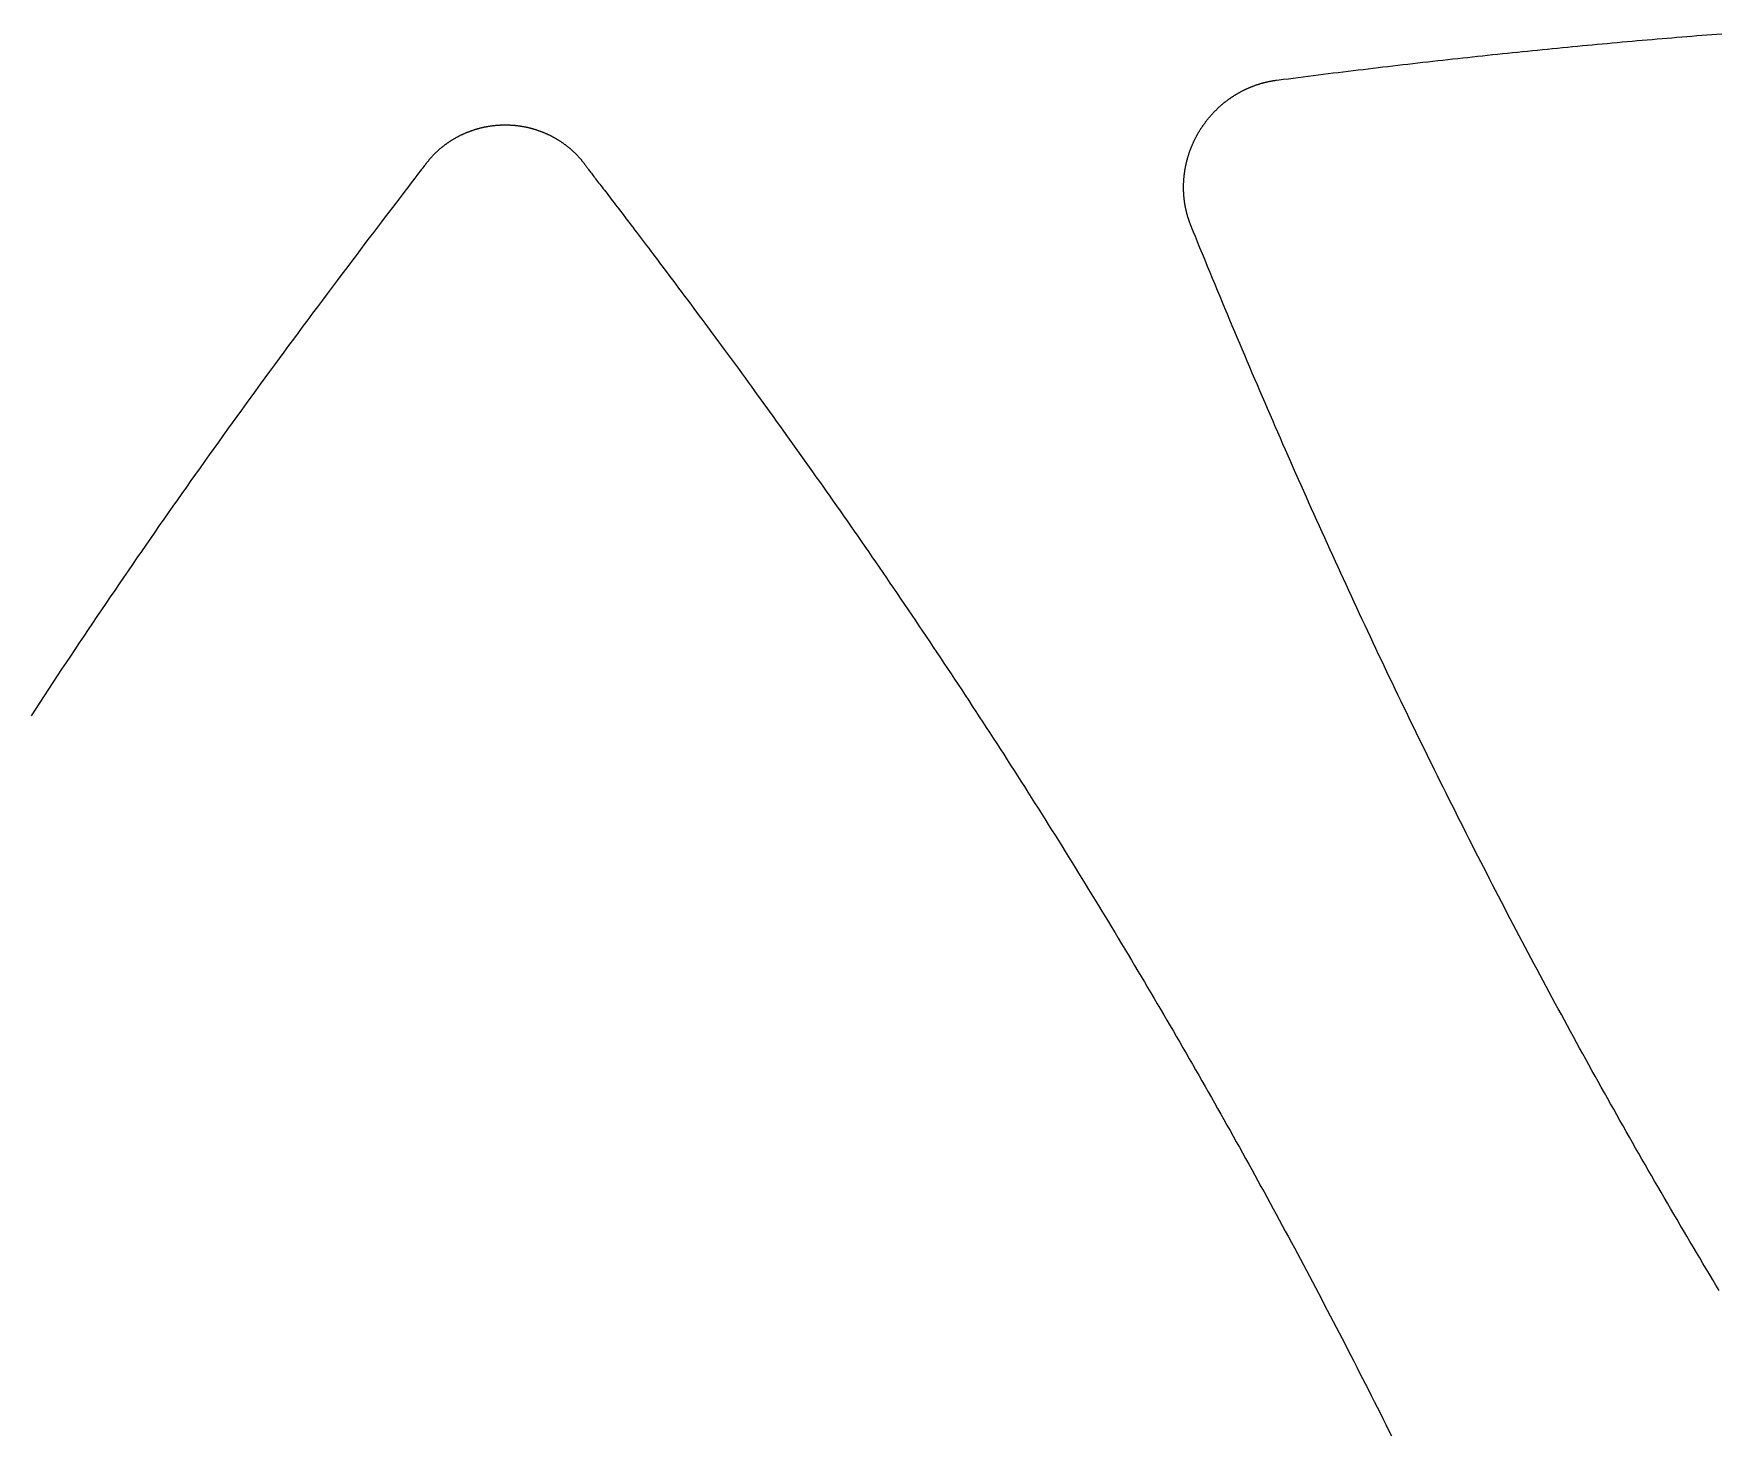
# Model space of a CAD drawing. Extents: x -3 to 136, y 0 to 121.
# Drawn here: x 12.36 to 27.73, y 14.5 to 27.3 of the extents above; entities that cross this region are included whole.
import ezdxf

# ---------------------------------------------------------------- set-up
doc = ezdxf.new("R2010")
doc.units = 0
doc.layers.get('0').update_dxf_attribs({"linetype": 'CONTINUOUS'})

msp = doc.modelspace()

# ---------------------------------------------------------------- linework, layer by layer
for points in [[(23.7036, 26.8728, 0), (23.7282, 26.876, 0), (23.7674, 26.8811, 0), (23.8133, 26.887, 0), (23.8587, 26.8928, 0), (23.904, 26.8987, 0), (23.9496, 26.9045, 0), (23.9952, 26.9103, 0), (24.0407, 26.916, 0), (24.0862, 26.9218, 0), (24.1316, 26.9274, 0), (24.177, 26.9331, 0), (24.2223, 26.9388, 0), (24.2677, 26.9444, 0), (24.3131, 26.95, 0), (24.3585, 26.9556, 0), (24.404, 26.9611, 0), (24.4495, 26.9666, 0), (24.495, 26.9721, 0), (24.5405, 26.9776, 0), (24.5859, 26.9831, 0), (24.6314, 26.9885, 0), (24.6769, 26.9939, 0), (24.7223, 26.9993, 0), (24.7678, 27.0046, 0), (24.8132, 27.01, 0), (24.8587, 27.0152, 0), (24.9041, 27.0205, 0), (24.9496, 27.0258, 0), (24.995, 27.031, 0), (25.0405, 27.0362, 0), (25.0859, 27.0413, 0), (25.1313, 27.0465, 0), (25.1768, 27.0516, 0), (25.2222, 27.0567, 0), (25.2677, 27.0617, 0), (25.3131, 27.0668, 0), (25.3586, 27.0718, 0), (25.4041, 27.0767, 0), (25.4495, 27.0817, 0), (25.495, 27.0866, 0), (25.5405, 27.0915, 0), (25.5859, 27.0964, 0), (25.6314, 27.1012, 0), (25.6769, 27.1061, 0), (25.7224, 27.1109, 0), (25.7679, 27.1156, 0), (25.8134, 27.1204, 0), (25.8589, 27.1251, 0), (25.9045, 27.1298, 0), (25.95, 27.1344, 0), (25.9956, 27.1391, 0), (26.0411, 27.1437, 0), (26.0866, 27.1483, 0), (26.1321, 27.1528, 0), (26.1777, 27.1573, 0), (26.2232, 27.1618, 0), (26.2687, 27.1663, 0), (26.3142, 27.1707, 0), (26.3597, 27.1751, 0), (26.4052, 27.1795, 0), (26.4507, 27.1839, 0), (26.4961, 27.1882, 0), (26.5416, 27.1925, 0), (26.5871, 27.1968, 0), (26.6326, 27.201, 0), (26.678, 27.2052, 0), (26.7235, 27.2094, 0), (26.7689, 27.2135, 0), (26.8144, 27.2177, 0), (26.8598, 27.2218, 0), (26.9053, 27.2258, 0), (26.9507, 27.2299, 0), (26.9961, 27.2339, 0), (27.0416, 27.2379, 0), (27.087, 27.2418, 0), (27.1324, 27.2457, 0), (27.1778, 27.2496, 0), (27.2233, 27.2535, 0), (27.2687, 27.2573, 0), (27.3141, 27.2611, 0), (27.3595, 27.2649, 0), (27.4049, 27.2687, 0), (27.4503, 27.2724, 0), (27.4957, 27.2761, 0), (27.5411, 27.2798, 0), (27.5866, 27.2834, 0), (27.632, 27.287, 0), (27.6774, 27.2906, 0), (27.7228, 27.2941, 0), (27.7682, 27.2977, 0)], [(22.9262, 25.5399, 0), (22.9245, 25.5442, 0), (22.9227, 25.5485, 0), (22.921, 25.5528, 0), (22.9194, 25.5571, 0), (22.9177, 25.5614, 0), (22.9161, 25.5658, 0), (22.9144, 25.5701, 0), (22.9129, 25.5744, 0), (22.9113, 25.5788, 0), (22.9097, 25.5832, 0), (22.9082, 25.5875, 0), (22.9067, 25.5919, 0), (22.9052, 25.5963, 0), (22.9038, 25.6007, 0), (22.9023, 25.6051, 0), (22.9009, 25.6095, 0), (22.8995, 25.6139, 0), (22.8981, 25.6184, 0), (22.8968, 25.6228, 0), (22.8955, 25.6272, 0), (22.8942, 25.6317, 0), (22.8929, 25.6361, 0), (22.8916, 25.6406, 0), (22.8904, 25.645, 0), (22.8892, 25.6495, 0), (22.888, 25.654, 0), (22.8868, 25.6584, 0), (22.8857, 25.6629, 0), (22.8846, 25.6674, 0), (22.8835, 25.6719, 0), (22.8824, 25.6764, 0), (22.8813, 25.6809, 0), (22.8803, 25.6854, 0), (22.8793, 25.6899, 0), (22.8783, 25.6945, 0), (22.8773, 25.699, 0), (22.8764, 25.7035, 0), (22.8755, 25.708, 0), (22.8746, 25.7126, 0), (22.8737, 25.7171, 0), (22.8728, 25.7217, 0), (22.872, 25.7262, 0), (22.8712, 25.7308, 0), (22.8704, 25.7354, 0), (22.8696, 25.7399, 0), (22.8689, 25.7445, 0), (22.8682, 25.7491, 0), (22.8675, 25.7536, 0), (22.8668, 25.7582, 0), (22.8662, 25.7628, 0), (22.8655, 25.7674, 0), (22.8649, 25.772, 0), (22.8643, 25.7766, 0), (22.8638, 25.7812, 0), (22.8632, 25.7858, 0), (22.8627, 25.7904, 0), (22.8622, 25.795, 0), (22.8618, 25.7996, 0), (22.8613, 25.8042, 0), (22.8609, 25.8089, 0), (22.8605, 25.8135, 0), (22.8601, 25.8181, 0), (22.8597, 25.8227, 0), (22.8594, 25.8273, 0), (22.8591, 25.832, 0), (22.8588, 25.8366, 0), (22.8585, 25.8412, 0), (22.8583, 25.8459, 0), (22.858, 25.8505, 0), (22.8578, 25.8552, 0), (22.8576, 25.8598, 0), (22.8575, 25.8644, 0), (22.8573, 25.8691, 0), (22.8572, 25.8737, 0), (22.8571, 25.8783, 0), (22.8571, 25.883, 0), (22.857, 25.8876, 0), (22.857, 25.8923, 0), (22.857, 25.8969, 0), (22.857, 25.9015, 0), (22.8571, 25.9062, 0), (22.8571, 25.9108, 0), (22.8572, 25.9154, 0), (22.8573, 25.9201, 0), (22.8575, 25.9247, 0), (22.8576, 25.9293, 0), (22.8578, 25.934, 0), (22.858, 25.9386, 0), (22.8582, 25.9432, 0), (22.8584, 25.9479, 0), (22.8587, 25.9525, 0), (22.859, 25.9571, 0), (22.8593, 25.9617, 0), (22.8596, 25.9663, 0), (22.86, 25.971, 0), (22.8603, 25.9756, 0), (22.8607, 25.9802, 0), (22.8612, 25.9848, 0), (22.8616, 25.9894, 0), (22.8621, 25.994, 0), (22.8625, 25.9986, 0), (22.863, 26.0032, 0), (22.8636, 26.0078, 0), (22.8641, 26.0124, 0), (22.8647, 26.017, 0), (22.8653, 26.0216, 0), (22.8659, 26.0262, 0), (22.8665, 26.0308, 0), (22.8672, 26.0354, 0), (22.8679, 26.04, 0), (22.8686, 26.0446, 0), (22.8693, 26.0491, 0), (22.87, 26.0537, 0), (22.8708, 26.0583, 0), (22.8716, 26.0629, 0), (22.8724, 26.0674, 0), (22.8732, 26.072, 0), (22.8741, 26.0765, 0), (22.8749, 26.0811, 0), (22.8758, 26.0856, 0), (22.8767, 26.0902, 0), (22.8777, 26.0947, 0), (22.8786, 26.0993, 0), (22.8796, 26.1038, 0), (22.8806, 26.1083, 0), (22.8816, 26.1128, 0), (22.8827, 26.1174, 0), (22.8838, 26.1219, 0), (22.8848, 26.1264, 0), (22.8859, 26.1309, 0), (22.8871, 26.1354, 0), (22.8882, 26.1399, 0), (22.8894, 26.1444, 0), (22.8906, 26.1489, 0), (22.8918, 26.1534, 0), (22.893, 26.1578, 0), (22.8943, 26.1623, 0), (22.8956, 26.1668, 0), (22.8969, 26.1712, 0), (22.8982, 26.1757, 0), (22.8995, 26.1801, 0), (22.9009, 26.1846, 0), (22.9023, 26.189, 0), (22.9037, 26.1934, 0), (22.9051, 26.1978, 0), (22.9065, 26.2023, 0), (22.908, 26.2067, 0), (22.9095, 26.2111, 0), (22.911, 26.2155, 0), (22.9125, 26.2198, 0), (22.914, 26.2242, 0), (22.9156, 26.2286, 0), (22.9172, 26.2329, 0), (22.9188, 26.2373, 0), (22.9204, 26.2416, 0), (22.922, 26.246, 0), (22.9237, 26.2503, 0), (22.9254, 26.2546, 0), (22.9271, 26.2589, 0), (22.9288, 26.2632, 0), (22.9306, 26.2675, 0), (22.9323, 26.2718, 0), (22.9341, 26.2761, 0), (22.9359, 26.2803, 0), (22.9377, 26.2846, 0), (22.9396, 26.2888, 0), (22.9414, 26.2931, 0), (22.9433, 26.2973, 0), (22.9452, 26.3015, 0), (22.9471, 26.3058, 0), (22.9491, 26.31, 0), (22.951, 26.3142, 0), (22.953, 26.3183, 0), (22.955, 26.3225, 0), (22.957, 26.3267, 0), (22.959, 26.3309, 0), (22.9611, 26.335, 0), (22.9632, 26.3391, 0), (22.9652, 26.3433, 0), (22.9674, 26.3474, 0), (22.9695, 26.3515, 0), (22.9716, 26.3556, 0), (22.9738, 26.3597, 0), (22.976, 26.3638, 0), (22.9782, 26.3679, 0), (22.9804, 26.3719, 0), (22.9827, 26.376, 0), (22.9849, 26.38, 0), (22.9872, 26.384, 0), (22.9895, 26.3881, 0), (22.9918, 26.3921, 0), (22.9942, 26.3961, 0), (22.9965, 26.4001, 0), (22.9989, 26.404, 0), (23.0013, 26.408, 0), (23.0037, 26.412, 0), (23.0061, 26.4159, 0), (23.0086, 26.4198, 0), (23.011, 26.4238, 0), (23.0135, 26.4277, 0), (23.016, 26.4316, 0), (23.0185, 26.4355, 0), (23.0211, 26.4393, 0), (23.0236, 26.4432, 0), (23.0262, 26.4471, 0), (23.0288, 26.4509, 0), (23.0314, 26.4547, 0), (23.034, 26.4585, 0), (23.0367, 26.4624, 0), (23.0394, 26.4661, 0), (23.042, 26.4699, 0), (23.0447, 26.4737, 0), (23.0475, 26.4775, 0), (23.0502, 26.4812, 0), (23.0529, 26.4849, 0), (23.0557, 26.4887, 0), (23.0585, 26.4924, 0), (23.0613, 26.4961, 0), (23.0641, 26.4998, 0), (23.067, 26.5034, 0), (23.0698, 26.5071, 0), (23.0727, 26.5108, 0), (23.0756, 26.5144, 0), (23.0785, 26.518, 0), (23.0814, 26.5216, 0), (23.0844, 26.5252, 0), (23.0873, 26.5288, 0), (23.0903, 26.5324, 0), (23.0933, 26.5359, 0), (23.0963, 26.5394, 0), (23.0993, 26.543, 0), (23.1024, 26.5465, 0), (23.1054, 26.55, 0), (23.1085, 26.5534, 0), (23.1116, 26.5569, 0), (23.1147, 26.5603, 0), (23.1178, 26.5638, 0), (23.1209, 26.5672, 0), (23.1241, 26.5706, 0), (23.1272, 26.574, 0), (23.1304, 26.5774, 0), (23.1336, 26.5807, 0), (23.1368, 26.5841, 0), (23.1401, 26.5874, 0), (23.1433, 26.5907, 0), (23.1466, 26.594, 0), (23.1498, 26.5973, 0), (23.1531, 26.6005, 0), (23.1564, 26.6038, 0), (23.1597, 26.607, 0), (23.1631, 26.6102, 0), (23.1664, 26.6135, 0), (23.1698, 26.6166, 0), (23.1731, 26.6198, 0), (23.1765, 26.623, 0), (23.1799, 26.6261, 0), (23.1833, 26.6292, 0), (23.1868, 26.6323, 0), (23.1902, 26.6354, 0), (23.1937, 26.6385, 0), (23.1972, 26.6416, 0), (23.2006, 26.6446, 0), (23.2041, 26.6476, 0), (23.2077, 26.6506, 0), (23.2112, 26.6536, 0), (23.2147, 26.6566, 0), (23.2183, 26.6596, 0), (23.2219, 26.6625, 0), (23.2255, 26.6654, 0), (23.2291, 26.6683, 0), (23.2327, 26.6712, 0), (23.2363, 26.6741, 0), (23.2399, 26.677, 0), (23.2436, 26.6798, 0), (23.2473, 26.6826, 0), (23.2509, 26.6854, 0), (23.2546, 26.6882, 0), (23.2583, 26.691, 0), (23.2621, 26.6938, 0), (23.2658, 26.6965, 0), (23.2695, 26.6992, 0), (23.2733, 26.7019, 0), (23.2771, 26.7046, 0), (23.2809, 26.7073, 0), (23.2847, 26.7099, 0), (23.2885, 26.7126, 0), (23.2923, 26.7152, 0), (23.2961, 26.7178, 0), (23.3, 26.7203, 0), (23.3038, 26.7229, 0), (23.3077, 26.7255, 0), (23.3116, 26.728, 0), (23.3155, 26.7305, 0), (23.3194, 26.733, 0), (23.3233, 26.7354, 0), (23.3273, 26.7379, 0), (23.3312, 26.7403, 0), (23.3352, 26.7427, 0), (23.3391, 26.7451, 0), (23.3431, 26.7475, 0), (23.3471, 26.7499, 0), (23.3511, 26.7522, 0), (23.3551, 26.7545, 0), (23.3592, 26.7568, 0), (23.3632, 26.7591, 0), (23.3673, 26.7614, 0), (23.3713, 26.7636, 0), (23.3754, 26.7659, 0), (23.3795, 26.7681, 0), (23.3836, 26.7702, 0), (23.3877, 26.7724, 0), (23.3918, 26.7746, 0), (23.3959, 26.7767, 0), (23.4001, 26.7788, 0), (23.4042, 26.7809, 0), (23.4084, 26.7829, 0), (23.4125, 26.785, 0), (23.4167, 26.787, 0), (23.4209, 26.789, 0), (23.425, 26.791, 0), (23.4292, 26.7929, 0), (23.4334, 26.7949, 0), (23.4377, 26.7968, 0), (23.4419, 26.7987, 0), (23.4461, 26.8006, 0), (23.4504, 26.8025, 0), (23.4546, 26.8043, 0), (23.4589, 26.8061, 0), (23.4631, 26.8079, 0), (23.4674, 26.8097, 0), (23.4717, 26.8114, 0), (23.476, 26.8132, 0), (23.4803, 26.8149, 0), (23.4846, 26.8166, 0), (23.4889, 26.8183, 0), (23.4932, 26.8199, 0), (23.4975, 26.8215, 0), (23.5019, 26.8231, 0), (23.5062, 26.8247, 0), (23.5106, 26.8263, 0), (23.5149, 26.8278, 0), (23.5193, 26.8294, 0), (23.5237, 26.8309, 0), (23.528, 26.8323, 0), (23.5324, 26.8338, 0), (23.5368, 26.8352, 0), (23.5412, 26.8366, 0), (23.5456, 26.838, 0), (23.5501, 26.8394, 0), (23.5545, 26.8408, 0), (23.5589, 26.8421, 0), (23.5633, 26.8434, 0), (23.5678, 26.8447, 0), (23.5722, 26.8459, 0), (23.5767, 26.8472, 0), (23.5811, 26.8484, 0), (23.5856, 26.8496, 0), (23.5901, 26.8508, 0), (23.5946, 26.8519, 0), (23.599, 26.8531, 0), (23.6035, 26.8542, 0), (23.608, 26.8553, 0), (23.6125, 26.8563, 0), (23.617, 26.8574, 0), (23.6215, 26.8584, 0), (23.6261, 26.8594, 0), (23.6306, 26.8603, 0), (23.6351, 26.8613, 0), (23.6396, 26.8622, 0), (23.6442, 26.8631, 0), (23.6487, 26.864, 0), (23.6533, 26.8649, 0), (23.6578, 26.8657, 0), (23.6624, 26.8665, 0), (23.6669, 26.8673, 0), (23.6715, 26.8681, 0), (23.6761, 26.8688, 0), (23.6807, 26.8696, 0), (23.6852, 26.8703, 0), (23.6898, 26.8709, 0), (23.6944, 26.8716, 0), (23.699, 26.8722, 0), (23.7036, 26.8728, 0)], [(15.9333, 26.0955, 0), (15.9359, 26.0991, 0), (15.9385, 26.1027, 0), (15.9412, 26.1063, 0), (15.9439, 26.1099, 0), (15.9465, 26.1134, 0), (15.9492, 26.117, 0), (15.952, 26.1205, 0), (15.9547, 26.124, 0), (15.9574, 26.1275, 0), (15.9602, 26.131, 0), (15.963, 26.1345, 0), (15.9658, 26.1379, 0), (15.9686, 26.1413, 0), (15.9715, 26.1448, 0), (15.9743, 26.1482, 0), (15.9772, 26.1516, 0), (15.9801, 26.1549, 0), (15.983, 26.1583, 0), (15.986, 26.1617, 0), (15.9889, 26.165, 0), (15.9919, 26.1683, 0), (15.9948, 26.1716, 0), (15.9978, 26.1749, 0), (16.0008, 26.1781, 0), (16.0039, 26.1814, 0), (16.0069, 26.1846, 0), (16.01, 26.1879, 0), (16.0131, 26.1911, 0), (16.0162, 26.1943, 0), (16.0193, 26.1974, 0), (16.0224, 26.2006, 0), (16.0255, 26.2037, 0), (16.0287, 26.2069, 0), (16.0319, 26.21, 0), (16.0351, 26.2131, 0), (16.0383, 26.2161, 0), (16.0415, 26.2192, 0), (16.0447, 26.2222, 0), (16.048, 26.2253, 0), (16.0512, 26.2283, 0), (16.0545, 26.2313, 0), (16.0578, 26.2343, 0), (16.0611, 26.2372, 0), (16.0645, 26.2402, 0), (16.0678, 26.2431, 0), (16.0712, 26.246, 0), (16.0746, 26.2489, 0), (16.0779, 26.2518, 0), (16.0813, 26.2546, 0), (16.0848, 26.2575, 0), (16.0882, 26.2603, 0), (16.0916, 26.2631, 0), (16.0951, 26.2659, 0), (16.0986, 26.2687, 0), (16.1021, 26.2715, 0), (16.1056, 26.2742, 0), (16.1091, 26.2769, 0), (16.1126, 26.2796, 0), (16.1162, 26.2823, 0), (16.1197, 26.285, 0), (16.1233, 26.2877, 0), (16.1269, 26.2903, 0), (16.1305, 26.2929, 0), (16.1341, 26.2955, 0), (16.1378, 26.2981, 0), (16.1414, 26.3007, 0), (16.1451, 26.3032, 0), (16.1487, 26.3057, 0), (16.1524, 26.3083, 0), (16.1561, 26.3108, 0), (16.1598, 26.3132, 0), (16.1635, 26.3157, 0), (16.1673, 26.3181, 0), (16.171, 26.3206, 0), (16.1748, 26.323, 0), (16.1786, 26.3253, 0), (16.1823, 26.3277, 0), (16.1861, 26.3301, 0), (16.1899, 26.3324, 0), (16.1937, 26.3347, 0), (16.1976, 26.337, 0), (16.2014, 26.3392, 0), (16.2053, 26.3415, 0), (16.2091, 26.3437, 0), (16.213, 26.3459, 0), (16.2169, 26.3481, 0), (16.2207, 26.3503, 0), (16.2246, 26.3525, 0), (16.2285, 26.3546, 0), (16.2325, 26.3567, 0), (16.2364, 26.3588, 0), (16.2403, 26.3609, 0), (16.2443, 26.3629, 0), (16.2482, 26.365, 0), (16.2522, 26.367, 0), (16.2562, 26.369, 0), (16.2602, 26.371, 0), (16.2642, 26.3729, 0), (16.2682, 26.3748, 0), (16.2722, 26.3768, 0), (16.2762, 26.3787, 0), (16.2803, 26.3805, 0), (16.2843, 26.3824, 0), (16.2883, 26.3842, 0), (16.2924, 26.3861, 0), (16.2965, 26.3879, 0), (16.3006, 26.3896, 0), (16.3046, 26.3914, 0), (16.3087, 26.3931, 0), (16.3128, 26.3948, 0), (16.317, 26.3965, 0), (16.3211, 26.3982, 0), (16.3252, 26.3999, 0), (16.3293, 26.4015, 0), (16.3335, 26.4031, 0), (16.3376, 26.4047, 0), (16.3418, 26.4063, 0), (16.346, 26.4079, 0), (16.3501, 26.4094, 0), (16.3543, 26.4109, 0), (16.3585, 26.4124, 0), (16.3627, 26.4139, 0), (16.3669, 26.4154, 0), (16.3711, 26.4168, 0), (16.3754, 26.4182, 0), (16.3796, 26.4196, 0), (16.3838, 26.421, 0), (16.3881, 26.4223, 0), (16.3923, 26.4237, 0), (16.3966, 26.425, 0), (16.4008, 26.4263, 0), (16.4051, 26.4275, 0), (16.4094, 26.4288, 0), (16.4137, 26.43, 0), (16.4179, 26.4312, 0), (16.4222, 26.4324, 0), (16.4265, 26.4336, 0), (16.4309, 26.4347, 0), (16.4352, 26.4359, 0), (16.4395, 26.437, 0), (16.4438, 26.4381, 0), (16.4481, 26.4391, 0), (16.4525, 26.4402, 0), (16.4568, 26.4412, 0), (16.4612, 26.4422, 0), (16.4655, 26.4432, 0), (16.4699, 26.4441, 0), (16.4743, 26.4451, 0), (16.4786, 26.446, 0), (16.483, 26.4469, 0), (16.4874, 26.4478, 0), (16.4918, 26.4486, 0), (16.4961, 26.4494, 0), (16.5005, 26.4503, 0), (16.5049, 26.451, 0), (16.5093, 26.4518, 0), (16.5137, 26.4526, 0), (16.5181, 26.4533, 0), (16.5225, 26.454, 0), (16.5269, 26.4547, 0), (16.5313, 26.4553, 0), (16.5357, 26.456, 0), (16.5401, 26.4566, 0), (16.5445, 26.4572, 0), (16.549, 26.4578, 0), (16.5534, 26.4583, 0), (16.5578, 26.4589, 0), (16.5622, 26.4594, 0), (16.5667, 26.4599, 0), (16.5711, 26.4603, 0), (16.5755, 26.4608, 0), (16.5799, 26.4612, 0), (16.5844, 26.4616, 0), (16.5888, 26.462, 0), (16.5932, 26.4624, 0), (16.5977, 26.4627, 0), (16.6021, 26.463, 0), (16.6066, 26.4633, 0), (16.611, 26.4636, 0), (16.6154, 26.4639, 0), (16.6199, 26.4641, 0), (16.6243, 26.4643, 0), (16.6288, 26.4645, 0), (16.6332, 26.4647, 0), (16.6377, 26.4648, 0), (16.6421, 26.4649, 0), (16.6466, 26.465, 0), (16.651, 26.4651, 0), (16.6555, 26.4652, 0), (16.6599, 26.4652, 0), (16.6644, 26.4653, 0), (16.6688, 26.4653, 0), (16.6733, 26.4652, 0), (16.6777, 26.4652, 0), (16.6821, 26.4651, 0), (16.6866, 26.465, 0), (16.691, 26.4649, 0), (16.6955, 26.4648, 0), (16.6999, 26.4647, 0), (16.7044, 26.4645, 0), (16.7088, 26.4643, 0), (16.7133, 26.4641, 0), (16.7177, 26.4638, 0), (16.7222, 26.4636, 0), (16.7266, 26.4633, 0), (16.7311, 26.463, 0), (16.7355, 26.4627, 0), (16.7399, 26.4623, 0), (16.7444, 26.462, 0), (16.7488, 26.4616, 0), (16.7532, 26.4612, 0), (16.7577, 26.4608, 0), (16.7621, 26.4603, 0), (16.7665, 26.4598, 0), (16.771, 26.4593, 0), (16.7754, 26.4588, 0), (16.7798, 26.4583, 0), (16.7842, 26.4577, 0), (16.7887, 26.4572, 0), (16.7931, 26.4566, 0), (16.7975, 26.4559, 0), (16.8019, 26.4553, 0), (16.8063, 26.4546, 0), (16.8107, 26.454, 0), (16.8151, 26.4532, 0), (16.8195, 26.4525, 0), (16.8239, 26.4518, 0), (16.8283, 26.451, 0), (16.8327, 26.4502, 0), (16.8371, 26.4494, 0), (16.8415, 26.4486, 0), (16.8459, 26.4477, 0), (16.8503, 26.4468, 0), (16.8546, 26.4459, 0), (16.859, 26.445, 0), (16.8634, 26.4441, 0), (16.8677, 26.4431, 0), (16.8721, 26.4421, 0), (16.8764, 26.4411, 0), (16.8807, 26.4401, 0), (16.8851, 26.4391, 0), (16.8894, 26.438, 0), (16.8937, 26.4369, 0), (16.898, 26.4358, 0), (16.9023, 26.4347, 0), (16.9067, 26.4335, 0), (16.911, 26.4324, 0), (16.9152, 26.4312, 0), (16.9195, 26.43, 0), (16.9238, 26.4287, 0), (16.9281, 26.4275, 0), (16.9323, 26.4262, 0), (16.9366, 26.4249, 0), (16.9409, 26.4236, 0), (16.9451, 26.4223, 0), (16.9493, 26.4209, 0), (16.9536, 26.4195, 0), (16.9578, 26.4182, 0), (16.962, 26.4167, 0), (16.9662, 26.4153, 0), (16.9704, 26.4138, 0), (16.9746, 26.4124, 0), (16.9788, 26.4109, 0), (16.983, 26.4094, 0), (16.9872, 26.4078, 0), (16.9913, 26.4063, 0), (16.9955, 26.4047, 0), (16.9996, 26.4031, 0), (17.0038, 26.4015, 0), (17.0079, 26.3998, 0), (17.012, 26.3982, 0), (17.0162, 26.3965, 0), (17.0203, 26.3948, 0), (17.0244, 26.3931, 0), (17.0285, 26.3913, 0), (17.0325, 26.3896, 0), (17.0366, 26.3878, 0), (17.0407, 26.386, 0), (17.0448, 26.3842, 0), (17.0488, 26.3824, 0), (17.0528, 26.3805, 0), (17.0569, 26.3786, 0), (17.0609, 26.3767, 0), (17.0649, 26.3748, 0), (17.0689, 26.3729, 0), (17.0729, 26.3709, 0), (17.0769, 26.3689, 0), (17.0809, 26.3669, 0), (17.0848, 26.3649, 0), (17.0888, 26.3629, 0), (17.0928, 26.3608, 0), (17.0967, 26.3588, 0), (17.1006, 26.3567, 0), (17.1045, 26.3545, 0), (17.1084, 26.3524, 0), (17.1123, 26.3503, 0), (17.1162, 26.3481, 0), (17.1201, 26.3459, 0), (17.124, 26.3437, 0), (17.1278, 26.3414, 0), (17.1317, 26.3392, 0), (17.1355, 26.3369, 0), (17.1394, 26.3346, 0), (17.1432, 26.3323, 0), (17.147, 26.33, 0), (17.1508, 26.3277, 0), (17.1545, 26.3253, 0), (17.1583, 26.3229, 0), (17.1621, 26.3205, 0), (17.1658, 26.3181, 0), (17.1696, 26.3156, 0), (17.1733, 26.3132, 0), (17.177, 26.3107, 0), (17.1807, 26.3082, 0), (17.1844, 26.3057, 0), (17.188, 26.3032, 0), (17.1917, 26.3006, 0), (17.1953, 26.298, 0), (17.199, 26.2955, 0), (17.2026, 26.2929, 0), (17.2062, 26.2902, 0), (17.2098, 26.2876, 0), (17.2133, 26.2849, 0), (17.2169, 26.2823, 0), (17.2204, 26.2796, 0), (17.224, 26.2769, 0), (17.2275, 26.2742, 0), (17.231, 26.2714, 0), (17.2345, 26.2687, 0), (17.2379, 26.2659, 0), (17.2414, 26.2631, 0), (17.2449, 26.2603, 0), (17.2483, 26.2574, 0), (17.2517, 26.2546, 0), (17.2551, 26.2517, 0), (17.2585, 26.2489, 0), (17.2619, 26.246, 0), (17.2652, 26.2431, 0), (17.2686, 26.2401, 0), (17.2719, 26.2372, 0), (17.2752, 26.2342, 0), (17.2785, 26.2312, 0), (17.2818, 26.2283, 0), (17.2851, 26.2252, 0), (17.2883, 26.2222, 0), (17.2915, 26.2192, 0), (17.2948, 26.2161, 0), (17.298, 26.213, 0), (17.3012, 26.2099, 0), (17.3043, 26.2068, 0), (17.3075, 26.2037, 0), (17.3106, 26.2006, 0), (17.3138, 26.1974, 0), (17.3169, 26.1942, 0), (17.32, 26.191, 0), (17.323, 26.1878, 0), (17.3261, 26.1846, 0), (17.3291, 26.1814, 0), (17.3322, 26.1781, 0), (17.3352, 26.1749, 0), (17.3382, 26.1716, 0), (17.3412, 26.1683, 0), (17.3441, 26.165, 0), (17.3471, 26.1616, 0), (17.35, 26.1583, 0), (17.3529, 26.1549, 0), (17.3558, 26.1516, 0), (17.3587, 26.1482, 0), (17.3615, 26.1448, 0), (17.3644, 26.1413, 0), (17.3672, 26.1379, 0), (17.37, 26.1344, 0), (17.3728, 26.131, 0), (17.3756, 26.1275, 0), (17.3783, 26.124, 0), (17.381, 26.1205, 0), (17.3838, 26.117, 0), (17.3865, 26.1134, 0), (17.3891, 26.1099, 0), (17.3918, 26.1063, 0), (17.3945, 26.1027, 0), (17.3971, 26.0991, 0), (17.3997, 26.0955, 0)], [(12.343, 21.072, 0), (12.3826, 21.1327, 0), (12.4224, 21.1934, 0), (12.4622, 21.254, 0), (12.5021, 21.3147, 0), (12.542, 21.3753, 0), (12.5821, 21.4359, 0), (12.6223, 21.4965, 0), (12.6625, 21.5571, 0), (12.7027, 21.6175, 0), (12.7429, 21.6778, 0), (12.7832, 21.7381, 0), (12.8235, 21.7982, 0), (12.8638, 21.8582, 0), (12.9041, 21.9181, 0), (12.9445, 21.978, 0), (12.9849, 22.0377, 0), (13.0253, 22.0973, 0), (13.0658, 22.1569, 0), (13.1063, 22.2164, 0), (13.1468, 22.2758, 0), (13.1874, 22.3351, 0), (13.228, 22.3944, 0), (13.2686, 22.4536, 0), (13.3093, 22.5127, 0), (13.3501, 22.5717, 0), (13.3909, 22.6307, 0), (13.4317, 22.6897, 0), (13.4726, 22.7486, 0), (13.5136, 22.8075, 0), (13.5547, 22.8663, 0), (13.5957, 22.9251, 0), (13.6369, 22.9838, 0), (13.6781, 23.0425, 0), (13.7194, 23.1012, 0), (13.7608, 23.1598, 0), (13.8022, 23.2185, 0), (13.8437, 23.2771, 0), (13.8853, 23.3357, 0), (13.927, 23.3942, 0), (13.9687, 23.4528, 0), (14.0106, 23.5114, 0), (14.0525, 23.5699, 0), (14.0945, 23.6285, 0), (14.1366, 23.6871, 0), (14.1788, 23.7457, 0), (14.2211, 23.8043, 0), (14.2635, 23.8629, 0), (14.306, 23.9215, 0), (14.3486, 23.9802, 0), (14.3913, 24.0388, 0), (14.4341, 24.0976, 0), (14.477, 24.1563, 0), (14.52, 24.2151, 0), (14.5631, 24.2739, 0), (14.6064, 24.3328, 0), (14.6498, 24.3917, 0), (14.6932, 24.4506, 0), (14.7368, 24.5096, 0), (14.7806, 24.5687, 0), (14.8244, 24.6278, 0), (14.8684, 24.687, 0), (14.9125, 24.7463, 0), (14.9568, 24.8056, 0), (15.0012, 24.8651, 0), (15.0457, 24.9245, 0), (15.0904, 24.9841, 0), (15.1352, 25.0438, 0), (15.1797, 25.103, 0), (15.2235, 25.1612, 0), (15.2665, 25.2181, 0), (15.3087, 25.2739, 0), (15.3499, 25.3283, 0), (15.3901, 25.3814, 0), (15.4293, 25.4331, 0), (15.4675, 25.4833, 0), (15.5045, 25.532, 0), (15.5404, 25.5792, 0), (15.5751, 25.6247, 0), (15.6085, 25.6685, 0), (15.6407, 25.7106, 0), (15.6715, 25.7509, 0), (15.7008, 25.7894, 0), (15.7288, 25.826, 0), (15.7552, 25.8605, 0), (15.7801, 25.8931, 0), (15.8034, 25.9236, 0), (15.825, 25.952, 0), (15.845, 25.9782, 0), (15.8632, 26.0021, 0), (15.8796, 26.0237, 0), (15.8942, 26.043, 0), (15.9069, 26.0599, 0), (15.9177, 26.0743, 0), (15.9265, 26.0862, 0), (15.9333, 26.0955, 0)], [(17.3997, 26.0955, 0), (17.4026, 26.0915, 0), (17.4059, 26.087, 0), (17.4096, 26.0819, 0), (17.4137, 26.0765, 0), (17.4181, 26.0705, 0), (17.423, 26.064, 0), (17.4282, 26.0571, 0), (17.4338, 26.0497, 0), (17.4398, 26.0418, 0), (17.4461, 26.0334, 0), (17.4528, 26.0246, 0), (17.4599, 26.0153, 0), (17.4674, 26.0056, 0), (17.4752, 25.9954, 0), (17.4833, 25.9847, 0), (17.4918, 25.9736, 0), (17.5007, 25.962, 0), (17.5099, 25.9499, 0), (17.5195, 25.9375, 0), (17.5294, 25.9245, 0), (17.5397, 25.9111, 0), (17.5503, 25.8973, 0), (17.5613, 25.883, 0), (17.5725, 25.8683, 0), (17.5842, 25.8532, 0), (17.5961, 25.8376, 0), (17.6084, 25.8216, 0), (17.621, 25.8051, 0), (17.6339, 25.7883, 0), (17.6472, 25.771, 0), (17.6608, 25.7532, 0), (17.6746, 25.7351, 0), (17.6889, 25.7165, 0), (17.7034, 25.6976, 0), (17.7182, 25.6782, 0), (17.7333, 25.6584, 0), (17.7488, 25.6382, 0), (17.7645, 25.6176, 0), (17.7806, 25.5965, 0), (17.7969, 25.5751, 0), (17.8135, 25.5533, 0), (17.8305, 25.531, 0), (17.8477, 25.5084, 0), (17.8652, 25.4854, 0), (17.883, 25.462, 0), (17.9011, 25.4382, 0), (17.9194, 25.414, 0), (17.938, 25.3895, 0), (17.9569, 25.3645, 0), (17.9761, 25.3392, 0), (17.9956, 25.3135, 0), (18.0153, 25.2874, 0), (18.0353, 25.2609, 0), (18.0555, 25.2341, 0), (18.076, 25.2069, 0), (18.0968, 25.1794, 0), (18.1178, 25.1514, 0), (18.1391, 25.1232, 0), (18.1606, 25.0945, 0), (18.1824, 25.0655, 0), (18.2044, 25.0362, 0), (18.2267, 25.0064, 0), (18.2492, 24.9764, 0), (18.272, 24.946, 0), (18.2949, 24.9152, 0), (18.3182, 24.8841, 0), (18.3416, 24.8527, 0), (18.3653, 24.8209, 0), (18.3892, 24.7888, 0), (18.4133, 24.7563, 0), (18.4377, 24.7236, 0), (18.4622, 24.6905, 0), (18.487, 24.657, 0), (18.512, 24.6233, 0), (18.5372, 24.5892, 0), (18.5626, 24.5548, 0), (18.5883, 24.52, 0), (18.6141, 24.485, 0), (18.6401, 24.4496, 0), (18.6663, 24.414, 0), (18.6928, 24.378, 0), (18.7194, 24.3417, 0), (18.7462, 24.3051, 0), (18.7732, 24.2682, 0), (18.8004, 24.2311, 0), (18.8278, 24.1936, 0), (18.8553, 24.1558, 0), (18.8831, 24.1177, 0), (18.911, 24.0793, 0), (18.9391, 24.0407, 0), (18.9673, 24.0018, 0), (18.9958, 23.9625, 0), (19.0244, 23.923, 0), (19.0531, 23.8832, 0), (19.0821, 23.8432, 0), (19.1112, 23.8028, 0), (19.1404, 23.7622, 0), (19.1698, 23.7213, 0), (19.1993, 23.6802, 0), (19.2291, 23.6388, 0), (19.2589, 23.5971, 0), (19.2889, 23.5551, 0), (19.319, 23.5129, 0), (19.3493, 23.4705, 0), (19.3797, 23.4278, 0), (19.4103, 23.3848, 0), (19.441, 23.3416, 0), (19.4718, 23.2981, 0), (19.5027, 23.2544, 0), (19.5338, 23.2105, 0), (19.565, 23.1663, 0), (19.5963, 23.1218, 0), (19.6277, 23.0772, 0), (19.6593, 23.0323, 0), (19.691, 22.9871, 0), (19.7227, 22.9418, 0), (19.7546, 22.8962, 0), (19.7866, 22.8504, 0), (19.8187, 22.8043, 0), (19.8509, 22.7581, 0), (19.8832, 22.7116, 0), (19.9156, 22.6649, 0), (19.948, 22.618, 0), (19.9806, 22.5709, 0), (20.0133, 22.5236, 0), (20.046, 22.476, 0), (20.0789, 22.4283, 0), (20.1118, 22.3804, 0), (20.1448, 22.3322, 0), (20.1778, 22.2839, 0), (20.211, 22.2354, 0), (20.2442, 22.1867, 0), (20.2773, 22.138, 0), (20.3104, 22.0892, 0), (20.3435, 22.0405, 0), (20.3765, 21.9918, 0), (20.4094, 21.943, 0), (20.4423, 21.8942, 0), (20.4751, 21.8455, 0), (20.5079, 21.7967, 0), (20.5406, 21.7479, 0), (20.5733, 21.6991, 0), (20.6059, 21.6503, 0), (20.6384, 21.6014, 0), (20.6709, 21.5526, 0), (20.7034, 21.5037, 0), (20.7358, 21.4549, 0), (20.7682, 21.406, 0), (20.8005, 21.3571, 0), (20.8327, 21.3082, 0), (20.8649, 21.2593, 0), (20.897, 21.2104, 0), (20.9291, 21.1614, 0), (20.9612, 21.1125, 0), (20.9931, 21.0635, 0), (21.0251, 21.0145, 0), (21.057, 20.9656, 0), (21.0888, 20.9165, 0), (21.1206, 20.8675, 0), (21.1523, 20.8185, 0), (21.184, 20.7694, 0), (21.2156, 20.7204, 0), (21.2472, 20.6713, 0), (21.2787, 20.6222, 0), (21.3102, 20.5731, 0), (21.3416, 20.5239, 0), (21.373, 20.4748, 0), (21.4043, 20.4256, 0), (21.4356, 20.3765, 0), (21.4668, 20.3273, 0), (21.498, 20.278, 0), (21.5291, 20.2288, 0), (21.5602, 20.1796, 0), (21.5912, 20.1303, 0), (21.6222, 20.081, 0), (21.6531, 20.0317, 0), (21.684, 19.9824, 0), (21.7148, 19.9331, 0), (21.7456, 19.8837, 0), (21.7763, 19.8343, 0), (21.807, 19.7849, 0), (21.8377, 19.7355, 0), (21.8683, 19.6861, 0), (21.8988, 19.6366, 0), (21.9293, 19.5871, 0), (21.9597, 19.5376, 0), (21.9901, 19.4881, 0), (22.0205, 19.4386, 0), (22.0508, 19.389, 0), (22.081, 19.3395, 0), (22.1112, 19.2899, 0), (22.1414, 19.2402, 0), (22.1715, 19.1906, 0), (22.2015, 19.1409, 0), (22.2316, 19.0912, 0), (22.2615, 19.0415, 0), (22.2914, 18.9918, 0), (22.3213, 18.942, 0), (22.3511, 18.8922, 0), (22.3809, 18.8424, 0), (22.4107, 18.7926, 0), (22.4403, 18.7428, 0), (22.47, 18.6929, 0), (22.4996, 18.643, 0), (22.5291, 18.5931, 0), (22.5586, 18.5431, 0), (22.5881, 18.4931, 0), (22.6175, 18.4431, 0), (22.6469, 18.3931, 0), (22.6762, 18.3431, 0), (22.7055, 18.293, 0), (22.7347, 18.2429, 0), (22.7639, 18.1927, 0), (22.793, 18.1426, 0), (22.8221, 18.0924, 0), (22.8512, 18.0422, 0), (22.8802, 17.992, 0), (22.9092, 17.9417, 0), (22.9381, 17.8914, 0), (22.967, 17.8411, 0), (22.9958, 17.7907, 0), (23.0246, 17.7404, 0), (23.0533, 17.69, 0), (23.082, 17.6395, 0), (23.1107, 17.5891, 0), (23.1393, 17.5386, 0), (23.1679, 17.488, 0), (23.1964, 17.4375, 0), (23.2249, 17.3869, 0), (23.2533, 17.3363, 0), (23.2817, 17.2857, 0), (23.3101, 17.235, 0), (23.3384, 17.1843, 0), (23.3667, 17.1336, 0), (23.3949, 17.0828, 0), (23.4231, 17.032, 0), (23.4512, 16.9812, 0), (23.4793, 16.9303, 0), (23.5074, 16.8794, 0), (23.5354, 16.8285, 0), (23.5634, 16.7775, 0), (23.5913, 16.7266, 0), (23.6192, 16.6755, 0), (23.6471, 16.6245, 0), (23.6749, 16.5734, 0), (23.7026, 16.5223, 0), (23.7304, 16.4711, 0), (23.758, 16.4199, 0), (23.7857, 16.3687, 0), (23.8133, 16.3174, 0), (23.8409, 16.2662, 0), (23.8684, 16.2148, 0), (23.8959, 16.1635, 0), (23.9233, 16.1121, 0), (23.9507, 16.0606, 0), (23.9781, 16.0092, 0), (24.0054, 15.9577, 0), (24.0327, 15.9061, 0), (24.06, 15.8545, 0), (24.0872, 15.8029, 0), (24.1143, 15.7513, 0), (24.1415, 15.6996, 0), (24.1685, 15.6479, 0), (24.1956, 15.5961, 0), (24.2226, 15.5443, 0), (24.2496, 15.4925, 0), (24.2765, 15.4406, 0), (24.3034, 15.3887, 0), (24.3303, 15.3367, 0), (24.3571, 15.2847, 0), (24.3839, 15.2327, 0), (24.4106, 15.1806, 0), (24.4373, 15.1285, 0), (24.464, 15.0764, 0), (24.4906, 15.0242, 0), (24.5172, 14.972, 0), (24.5438, 14.9197, 0), (24.5703, 14.8674, 0), (24.5968, 14.815, 0), (24.6232, 14.7626, 0), (24.6496, 14.7102, 0), (24.676, 14.6577, 0), (24.7023, 14.6052, 0), (24.7286, 14.5527, 0), (24.7549, 14.5001, 0)], [(27.7455, 15.8257, 0), (27.7156, 15.8754, 0), (27.6857, 15.9252, 0), (27.6559, 15.975, 0), (27.6261, 16.0248, 0), (27.5964, 16.0746, 0), (27.5667, 16.1245, 0), (27.537, 16.1743, 0), (27.5074, 16.2242, 0), (27.4779, 16.2742, 0), (27.4484, 16.3241, 0), (27.4189, 16.3741, 0), (27.3895, 16.4241, 0), (27.3601, 16.4741, 0), (27.3308, 16.5242, 0), (27.3015, 16.5742, 0), (27.2723, 16.6244, 0), (27.2431, 16.6745, 0), (27.214, 16.7246, 0), (27.1849, 16.7748, 0), (27.1558, 16.825, 0), (27.1268, 16.8753, 0), (27.0978, 16.9255, 0), (27.0689, 16.9758, 0), (27.04, 17.0261, 0), (27.0112, 17.0765, 0), (26.9824, 17.1269, 0), (26.9537, 17.1773, 0), (26.925, 17.2277, 0), (26.8963, 17.2782, 0), (26.8677, 17.3287, 0), (26.8391, 17.3792, 0), (26.8106, 17.4297, 0), (26.7821, 17.4803, 0), (26.7537, 17.5309, 0), (26.7253, 17.5816, 0), (26.6969, 17.6322, 0), (26.6686, 17.6829, 0), (26.6404, 17.7337, 0), (26.6121, 17.7844, 0), (26.5839, 17.8352, 0), (26.5558, 17.8861, 0), (26.5277, 17.9369, 0), (26.4996, 17.9878, 0), (26.4716, 18.0387, 0), (26.4436, 18.0897, 0), (26.4157, 18.1407, 0), (26.3878, 18.1917, 0), (26.36, 18.2427, 0), (26.3321, 18.2938, 0), (26.3044, 18.345, 0), (26.2766, 18.3961, 0), (26.249, 18.4473, 0), (26.2213, 18.4985, 0), (26.1937, 18.5498, 0), (26.1661, 18.6011, 0), (26.1386, 18.6524, 0), (26.1111, 18.7038, 0), (26.0837, 18.7552, 0), (26.0563, 18.8066, 0), (26.0289, 18.8581, 0), (26.0016, 18.9096, 0), (25.9743, 18.9611, 0), (25.9471, 19.0127, 0), (25.9198, 19.0643, 0), (25.8927, 19.1159, 0), (25.8655, 19.1676, 0), (25.8385, 19.2194, 0), (25.8114, 19.2711, 0), (25.7844, 19.3229, 0), (25.7574, 19.3748, 0), (25.7305, 19.4266, 0), (25.7036, 19.4785, 0), (25.6767, 19.5305, 0), (25.6499, 19.5825, 0), (25.6231, 19.6345, 0), (25.5964, 19.6866, 0), (25.5697, 19.7387, 0), (25.543, 19.7908, 0), (25.5164, 19.843, 0), (25.4898, 19.8953, 0), (25.4633, 19.9475, 0), (25.4367, 19.9998, 0), (25.4103, 20.0522, 0), (25.3838, 20.1046, 0), (25.3574, 20.157, 0), (25.331, 20.2095, 0), (25.3047, 20.262, 0), (25.2784, 20.3146, 0), (25.2522, 20.3672, 0), (25.2259, 20.4198, 0), (25.1998, 20.4724, 0), (25.1737, 20.525, 0), (25.1476, 20.5777, 0), (25.1216, 20.6303, 0), (25.0957, 20.683, 0), (25.0698, 20.7357, 0), (25.044, 20.7883, 0), (25.0182, 20.841, 0), (24.9924, 20.8937, 0), (24.9668, 20.9464, 0), (24.9411, 20.9991, 0), (24.9155, 21.0519, 0), (24.89, 21.1046, 0), (24.8645, 21.1574, 0), (24.8391, 21.2101, 0), (24.8137, 21.2629, 0), (24.7884, 21.3157, 0), (24.7631, 21.3685, 0), (24.7378, 21.4213, 0), (24.7127, 21.4742, 0), (24.6875, 21.527, 0), (24.6624, 21.5799, 0), (24.6374, 21.6328, 0), (24.6124, 21.6857, 0), (24.5874, 21.7386, 0), (24.5625, 21.7916, 0), (24.5376, 21.8445, 0), (24.5128, 21.8975, 0), (24.488, 21.9505, 0), (24.4633, 22.0035, 0), (24.4386, 22.0566, 0), (24.414, 22.1096, 0), (24.3894, 22.1627, 0), (24.3648, 22.2158, 0), (24.3403, 22.2689, 0), (24.3159, 22.3221, 0), (24.2914, 22.3753, 0), (24.2671, 22.4285, 0), (24.2427, 22.4817, 0), (24.2184, 22.5349, 0), (24.1942, 22.5882, 0), (24.17, 22.6415, 0), (24.1458, 22.6948, 0), (24.1216, 22.7481, 0), (24.0976, 22.8015, 0), (24.0735, 22.8549, 0), (24.0495, 22.9083, 0), (24.0255, 22.9618, 0), (24.0016, 23.0153, 0), (23.9777, 23.0688, 0), (23.9538, 23.1223, 0), (23.93, 23.1759, 0), (23.9062, 23.2295, 0), (23.8825, 23.2831, 0), (23.8587, 23.3368, 0), (23.8351, 23.3905, 0), (23.8114, 23.4442, 0), (23.7878, 23.498, 0), (23.7643, 23.5518, 0), (23.7407, 23.6056, 0), (23.7172, 23.6595, 0), (23.6938, 23.7134, 0), (23.6704, 23.7673, 0), (23.647, 23.8213, 0), (23.6236, 23.8753, 0), (23.6003, 23.9293, 0), (23.577, 23.9834, 0), (23.5537, 24.0375, 0), (23.5305, 24.0917, 0), (23.5073, 24.1458, 0), (23.4841, 24.2001, 0), (23.461, 24.2543, 0), (23.4379, 24.3086, 0), (23.4149, 24.3628, 0), (23.3921, 24.4167, 0), (23.3694, 24.4704, 0), (23.3468, 24.5239, 0), (23.3243, 24.5774, 0), (23.3018, 24.6307, 0), (23.2795, 24.6841, 0), (23.2571, 24.7375, 0), (23.2347, 24.7911, 0), (23.2124, 24.8448, 0), (23.1899, 24.8987, 0), (23.1674, 24.9529, 0), (23.1448, 25.0074, 0), (23.1221, 25.0623, 0), (23.0993, 25.1176, 0), (23.0763, 25.1735, 0), (23.0531, 25.2298, 0), (23.0297, 25.2868, 0), (23.0061, 25.3445, 0), (22.984, 25.3985, 0), (22.9648, 25.4454, 0), (22.9488, 25.4847, 0), (22.9359, 25.5162, 0), (22.9262, 25.5399, 0)]]:
    msp.add_polyline3d(points)

doc.saveas('drawing.dxf')
